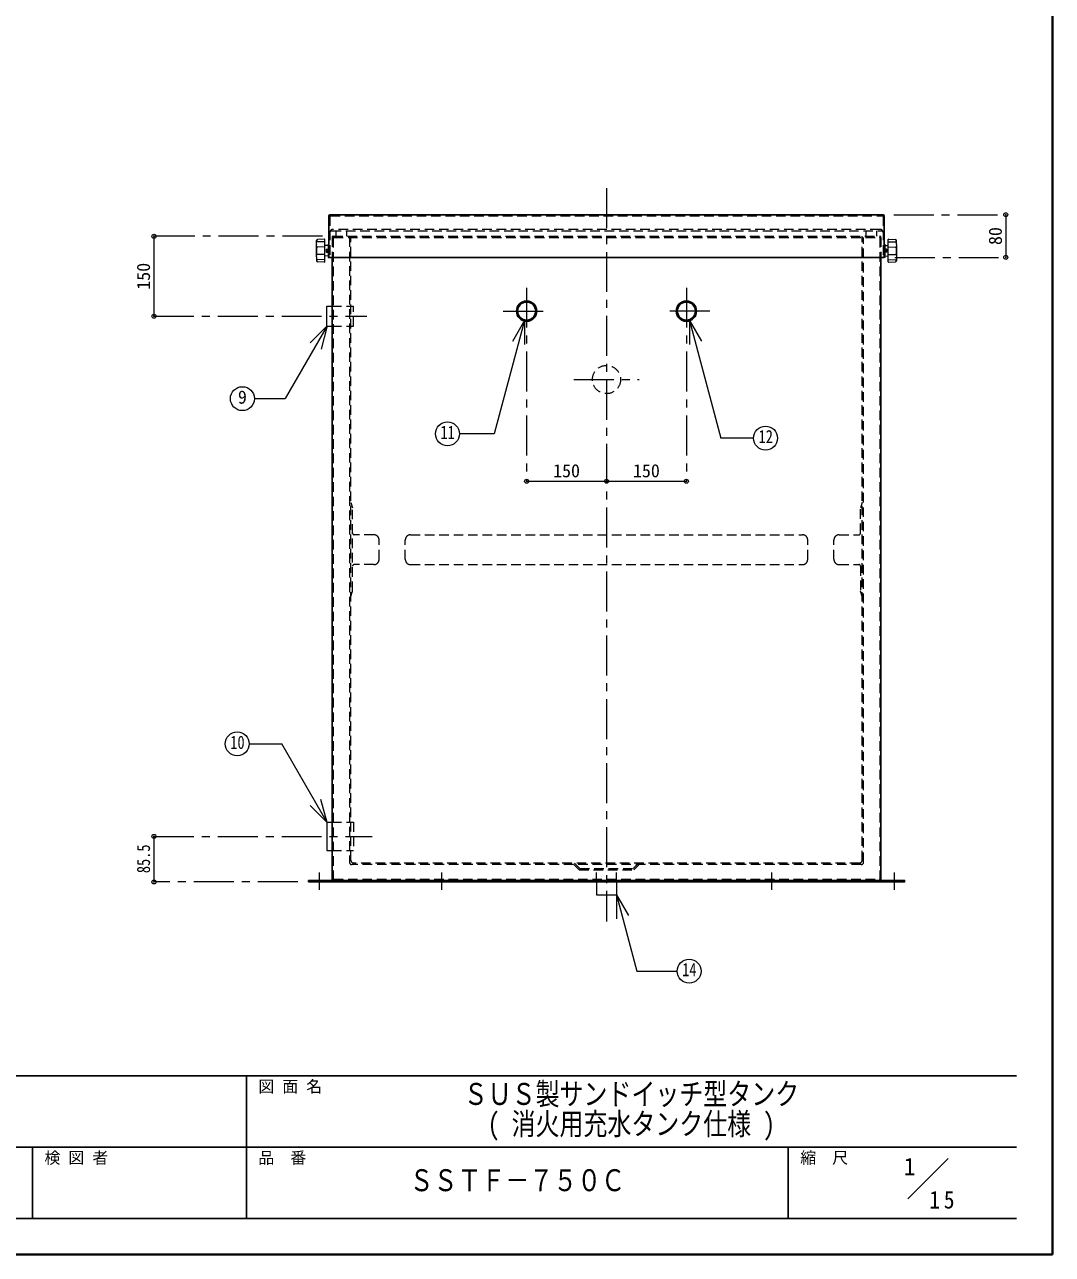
# Model space of a CAD drawing. Units: millimetres at full size, sheet at 1:15. Extents: x -3184 to 2891, y -2037 to 2178.
# Drawn here: x 960 to 2891, y -2037 to 272 of the extents above; entities that cross this region are included whole.
import ezdxf
from ezdxf.enums import TextEntityAlignment as Align

# ---------------------------------------------------------------- set-up
doc = ezdxf.new("R2010")
doc.units = ezdxf.units.MM
doc.header["$LTSCALE"] = 15
doc.header["$PDMODE"] = 32
doc.header["$PDSIZE"] = 7.5
doc.linetypes.add('CHAIN1', pattern=[8, 5, -1, 1, -1])
doc.linetypes.add('DASHED1', pattern=[1.8, 1.2, -0.6])
doc.layers.add('0-0', color=7, linetype='Continuous', lineweight=18)
doc.styles.add('ＭＳ ゴシック', font='')
doc.styles.get('ＭＳ ゴシック').set_extended_font_data('MS Gothic')

msp = doc.modelspace()

# ---------------------------------------------------------------- linework, layer by layer
at = {"layer": '0-0', "color": 1, "lineweight": 40}
for q in [(2890.8, 2177.87), (-3184.2, -2037.13)]:
    msp.add_line((2890.8, -2037.13), q, dxfattribs=at)
at = {"layer": '0-0', "color": 4, "linetype": 'CHAIN1', "lineweight": 9}
for p, q in [((2053.3, -34.63), (2053.3, -1412.13)), ((2592.8, -84.63), (2803.3, -84.63)), ((1519.8, -125.13), (1203.3, -125.13)), ((2594.8, -164.63), (2803.3, -164.63)), ((1903.3, -221.63), (1903.3, -585.13)), ((2203.3, -221.63), (2203.3, -585.13)), ((1203.3, -275.13), (1603.3, -275.13)), ((1859.3, -265.63), (1947.3, -265.63)), ((2247.3, -265.63), (2159.3, -265.63)), ((1991.8, -394.13), (2114.8, -394.13)), ((1203.3, -1252.13), (1613.3, -1252.13)), ((1473.3, -1337.63), (1203.3, -1337.63)), ((1513.3, -1319.63), (1513.3, -1352.63)), ((1743.3, -1319.63), (1743.3, -1352.63)), ((2363.3, -1319.63), (2363.3, -1352.63)), ((2593.3, -1319.63), (2593.3, -1352.63))]:
    msp.add_line(p, q, dxfattribs=at)
at = {"layer": '0-0', "color": 5, "lineweight": 25}
for p, q in [((1531.8, -86.63), (1531.8, -164.63)), ((1533.8, -84.63), (2572.8, -84.63)), ((2574.8, -86.63), (2574.8, -164.63)), ((1531.8, -164.63), (2574.8, -164.63)), ((1537.8, -1332.63), (1537.8, -164.63)), ((2568.8, -1332.63), (2568.8, -164.63)), ((1493.3, -1334.63), (1493.3, -1337.63))]:
    msp.add_line(p, q, dxfattribs=at)
at = {"layer": '0-0', "linetype": 'DASHED1'}
for p, q in [((1533.8, -87.63), (1533.8, -164.63)), ((1534.8, -86.63), (2571.8, -86.63)), ((2572.8, -87.63), (2572.8, -164.63)), ((1536.8, -115.13), (2569.8, -115.13)), ((2566.8, -112.13), (1539.8, -112.13)), ((1545.8, -125.13), (1545.8, -115.13)), ((2560.8, -125.13), (2560.8, -115.13)), ((1537.8, -127.13), (1537.8, -164.63)), ((1539.8, -125.13), (2566.8, -125.13)), ((1539.8, -128.13), (1539.8, -1331.63)), ((1540.8, -127.13), (2565.8, -127.13)), ((1570.3, -127.13), (1570.3, -1300.13)), ((1573.3, -1297.13), (1573.3, -125.13)), ((2533.3, -1297.13), (2533.3, -125.13)), ((2536.3, -1300.13), (2536.3, -127.13)), ((2566.8, -128.13), (2566.8, -1331.63)), ((2568.8, -127.13), (2568.8, -164.63)), ((1685.3, -685.63), (2421.3, -685.63)), ((1675.3, -731.63), (1675.3, -695.63)), ((2431.3, -731.63), (2431.3, -695.63)), ((1685.3, -741.63), (2421.3, -741.63)), ((2531.3, -1305.13), (1575.3, -1305.13)), ((2528.3, -1302.13), (1578.3, -1302.13)), ((1540.8, -1332.63), (2565.8, -1332.63)), ((1557.8, -1333.13), (1557.8, -1334.63)), ((1736.3, -1334.63), (1736.3, -1337.63)), ((1750.3, -1334.63), (1750.3, -1337.63)), ((2356.3, -1334.63), (2356.3, -1337.63)), ((2370.3, -1334.63), (2370.3, -1337.63)), ((2548.8, -1332.63), (2548.8, -1334.63))]:
    msp.add_line(p, q, dxfattribs=at)
at = {"layer": '0-0', "color": 4, "lineweight": 9}
for p, q in [((2803.3, -84.63), (2803.3, -164.63)), ((1203.3, -125.13), (1203.3, -275.13)), ((1903.3, -585.13), (2053.3, -585.13)), ((2053.3, -585.13), (2203.3, -585.13)), ((1203.3, -1252.13), (1203.3, -1337.63))]:
    msp.add_line(p, q, dxfattribs=at)
at = {"layer": '0-0', "color": 4, "linetype": 'DASHED1', "lineweight": 9}
for p, q in [((1565.8, -125.13), (1565.8, -115.13)), ((2540.8, -125.13), (2540.8, -115.13)), ((1537.8, -256.13), (1578.3, -256.13)), ((1578.3, -294.13), (1578.3, -256.13)), ((1537.8, -294.13), (1578.3, -294.13)), ((1573.3, -625.13), (1576.3, -635.13)), ((1576.3, -791.63), (1576.3, -635.63)), ((2533.3, -625.13), (2530.3, -635.13)), ((2530.3, -682.63), (2530.3, -635.63)), ((1616.3, -685.63), (1579.3, -685.63)), ((2490.3, -685.63), (2527.3, -685.63)), ((1626.3, -731.63), (1626.3, -695.63)), ((2480.3, -731.63), (2480.3, -695.63)), ((1616.3, -741.63), (1579.3, -741.63)), ((2490.3, -741.63), (2527.3, -741.63)), ((2530.3, -744.63), (2530.3, -791.63)), ((1573.3, -801.63), (1576.3, -791.63)), ((2533.3, -801.63), (2530.3, -791.63)), ((1537.8, -1225.63), (1578.3, -1225.63)), ((1578.3, -1225.63), (1578.3, -1278.63)), ((1537.8, -1278.63), (1578.3, -1278.63)), ((1993.3, -1302.13), (2003.3, -1312.13)), ((2003.3, -1312.13), (2103.3, -1312.13)), ((2034.3, -1337.63), (2034.3, -1312.13)), ((2072.3, -1337.63), (2072.3, -1312.13)), ((2113.3, -1302.13), (2103.3, -1312.13)), ((2114.54, -1305.13), (2104.54, -1315.13)), ((1506.3, -1334.63), (1506.3, -1337.63)), ((1520.3, -1334.63), (1520.3, -1337.63)), ((2586.3, -1334.63), (2586.3, -1337.63)), ((2600.3, -1334.63), (2600.3, -1337.63))]:
    msp.add_line(p, q, dxfattribs=at)
at = {"layer": '0-0'}
for p, q in [((1508.31, -140.37), (1508.7, -132.98)), ((1524.3, -135.2), (1509.75, -135.68)), ((1523.78, -130.67), (1510.63, -131.09)), ((1524.3, -173.09), (1524.3, -131.17)), ((2582.3, -173.09), (2582.3, -131.17)), ((2582.3, -135.2), (2596.85, -135.68)), ((2582.81, -130.67), (2595.96, -131.09)), ((2598.28, -140.37), (2597.89, -132.98)), ((1508.3, -163.37), (1508.3, -140.89)), ((1524.3, -145.28), (1509.75, -144.79)), ((1524.3, -158.98), (1509.75, -159.47)), ((1529.84, -142.59), (1524.3, -142.13)), ((1529.84, -161.67), (1524.3, -162.13)), ((1527.05, -149.78), (1527.05, -154.48)), ((1527.67, -149.13), (1530.3, -149.13)), ((1527.67, -152.13), (1530.3, -152.13)), ((1527.67, -155.13), (1530.3, -155.13)), ((1530.3, -139.63), (1531.8, -139.63)), ((1530.3, -139.63), (1530.3, -164.63)), ((2576.3, -139.63), (2574.8, -139.63)), ((2578.92, -149.13), (2576.3, -149.13)), ((2578.92, -152.13), (2576.3, -152.13)), ((2578.92, -155.13), (2576.3, -155.13)), ((2576.76, -142.59), (2582.3, -142.13)), ((2576.76, -161.67), (2582.3, -162.13)), ((2579.55, -149.78), (2579.55, -154.48)), ((2582.3, -145.28), (2596.85, -144.79)), ((2582.3, -158.98), (2596.85, -159.47)), ((2598.3, -163.37), (2598.3, -140.89)), ((1508.31, -163.89), (1508.7, -171.28)), ((1524.3, -169.06), (1509.75, -168.58)), ((1523.78, -173.59), (1510.63, -173.17)), ((1530.3, -164.63), (1531.8, -164.63)), ((2582.3, -169.06), (2596.85, -168.58)), ((2582.81, -173.59), (2595.96, -173.17)), ((2598.28, -163.89), (2597.89, -171.28)), ((1528.3, -294.13), (1528.3, -256.13)), ((1528.3, -256.13), (1537.8, -256.13)), ((1528.83, -293.47), (1450, -430.02)), ((1528.83, -293.47), (1497.01, -325.29)), ((1528.83, -293.47), (1517.19, -336.94)), ((1528.3, -294.13), (1537.8, -294.13)), ((1899.24, -283.42), (1842.26, -496.08)), ((1899.24, -283.42), (1876.74, -322.39)), ((1899.24, -283.42), (1899.24, -328.42)), ((2208.92, -283.14), (2208.92, -328.14)), ((2208.92, -283.14), (2231.42, -322.11)), ((2208.92, -283.14), (2268.13, -504.11)), ((1391.92, -430.02), (1450, -430.02)), ((1842.26, -496.08), (1777.02, -496.08)), ((2329.58, -504.11), (2268.13, -504.11)), ((1382.27, -1078.32), (1443.24, -1078.32)), ((1528.5, -1226.01), (1443.24, -1078.32)), ((1528.5, -1226.01), (1496.68, -1194.19)), ((1528.5, -1226.01), (1516.86, -1182.54)), ((1528.3, -1225.63), (1537.8, -1225.63)), ((2034.3, -1337.63), (2034.3, -1362.13)), ((2072.3, -1337.63), (2072.3, -1362.13)), ((2034.3, -1362.13), (2072.3, -1362.13)), ((2072.17, -1361.98), (2094.67, -1400.95)), ((2072.17, -1361.98), (2072.17, -1406.98)), ((2618.97, -1932.89), (2694.73, -1857.13))]:
    msp.add_line(p, q, dxfattribs=at)
at = {"layer": '0-0', "color": 6, "lineweight": 25}
for p, q in [((-3116.7, -1701.77), (2823.3, -1701.77)), ((1376.87, -1969.63), (1376.87, -1701.77)), ((2823.3, -1835.7), (-230.27, -1835.7)), ((975.08, -1969.63), (975.08, -1835.7)), ((2394.73, -1969.63), (2394.73, -1835.7)), ((2823.3, -1969.63), (-3116.7, -1969.63))]:
    msp.add_line(p, q, dxfattribs=at)
at = {"layer": '0-0'}
for points in [[(2576.3, -139.63), (2576.3, -164.63), (2574.8, -164.63)], [(1528.3, -1225.63), (1528.3, -1278.63), (1537.8, -1278.63)], [(2072.17, -1361.98), (2110.54, -1505.17), (2185.99, -1505.17)]]:
    msp.add_lwpolyline(points, dxfattribs=at)
at = {"layer": '0-0', "color": 4, "linetype": 'DASHED1', "lineweight": 9}
msp.add_lwpolyline([(1992.06, -1305.13), (2002.06, -1315.13), (2104.54, -1315.13)], dxfattribs=at)
at = {"layer": '0-0', "color": 5, "lineweight": 25}
msp.add_lwpolyline([(1493.3, -1334.63), (2613.3, -1334.63), (2613.3, -1337.63), (1493.3, -1337.63)], dxfattribs=at)
for centre, radius in [((1903.3, -265.63), 19), ((1903.3, -265.63), 17), ((2203.3, -265.63), 19), ((2203.3, -265.63), 17)]:
    msp.add_circle(centre, radius, dxfattribs=at)
at = {"layer": '0-0', "color": 4, "linetype": 'DASHED1', "lineweight": 9}
msp.add_circle((2053.3, -394.13), 26.5, dxfattribs=at)
at = {"layer": '0-0'}
for centre in [(1369.42, -430.02), (1754.52, -496.08), (2352.08, -504.11), (1359.77, -1078.32), (2208.49, -1505.17)]:
    msp.add_circle(centre, 22.5, dxfattribs=at)
at = {"layer": '0-0', "color": 5, "lineweight": 25}
for centre, start, end in [((1533.8, -86.63), 90, 180), ((2572.8, -86.63), 0, 90), ((1539.8, -1332.63), 180, 270), ((2566.8, -1332.63), 270, 0)]:
    msp.add_arc(centre, 2, start, end, dxfattribs=at)
at = {"layer": '0-0', "linetype": 'DASHED1'}
for centre, radius, start, end in [((1534.8, -87.63), 1, 90, 180), ((2571.8, -87.63), 1, 0, 90), ((1539.8, -118.13), 6, 90, 180), ((1536.8, -118.13), 3, 90, 180), ((2566.8, -118.13), 6, 0, 90), ((2569.8, -118.13), 3, 0, 90), ((1539.8, -127.13), 2, 90, 180), ((1540.8, -128.13), 1, 90, 180), ((2565.8, -128.13), 1, 0, 90), ((2566.8, -127.13), 2, 0, 90), ((1685.3, -695.63), 10, 90, 180), ((2421.3, -695.63), 10, 0, 90), ((1685.3, -731.63), 10, 180, 270), ((2421.3, -731.63), 10, 270, 0), ((1575.3, -1300.13), 5, 180, 270), ((1578.3, -1297.13), 5, 180, 270), ((2528.3, -1297.13), 5, 270, 0), ((2531.3, -1300.13), 5, 270, 0), ((1540.8, -1331.63), 1, 180, 270), ((2565.8, -1331.63), 1, 270, 0)]:
    msp.add_arc(centre, radius, start, end, dxfattribs=at)
at = {"layer": '0-0'}
for centre, radius, start, end in [((1510.7, -133.09), 2, 91.84585, 176.98087), ((1511.37, -132.63), 2.07, 141.26695, 176.97243), ((1519.26, -132.71), 9.96, 178.90936, 197.37998), ((1523.8, -131.17), 0.5, 0, 91.84585), ((2582.8, -131.17), 0.5, 88.15415, 180), ((2595.9, -133.09), 2, 3.01913, 88.15415), ((2587.34, -132.71), 9.96, 342.62002, 1.09064), ((2595.23, -132.63), 2.07, 3.02757, 38.73305), ((1518.3, -140.89), 10, 176.98087, 180), ((1563.13, -152.13), 54.34, 172.70127, 187.29873), ((1509.73, -145.29), 0.5, 88.09085, 172.70127), ((1509.73, -158.97), 0.5, 187.29873, 271.90915), ((1529.15, -150.63), 2.11, 134.62454, 225.37546), ((1528.61, -150.66), 1.79, 121.62812, 150.75937), ((1529.15, -153.63), 2.11, 134.62454, 225.37546), ((1528.61, -153.6), 1.79, 209.24063, 238.37188), ((1529.8, -143.09), 0.5, 0, 85.23636), ((1529.8, -161.17), 0.5, 274.76364, 0), ((2576.8, -143.09), 0.5, 94.76364, 180), ((2576.8, -161.17), 0.5, 180, 265.23636), ((2577.98, -150.66), 1.79, 29.24063, 58.37188), ((2577.44, -150.63), 2.11, 314.62454, 45.37546), ((2577.44, -153.63), 2.11, 314.62454, 45.37546), ((2577.98, -153.6), 1.79, 301.62812, 330.75937), ((2596.86, -145.29), 0.5, 7.29873, 91.90915), ((2596.86, -158.97), 0.5, 268.09085, 352.70127), ((2543.46, -152.13), 54.34, 352.70127, 7.29873), ((2588.3, -140.89), 10, 0, 3.01913), ((1518.3, -163.37), 10, 180, 183.01913), ((1510.7, -171.17), 2, 183.01913, 268.15415), ((1519.26, -171.55), 9.96, 162.62002, 181.09064), ((1511.37, -171.63), 2.07, 183.02757, 218.73305), ((1523.8, -173.09), 0.5, 268.15415, 0), ((2582.8, -173.09), 0.5, 180, 271.84585), ((2595.9, -171.17), 2, 271.84585, 356.98087), ((2587.34, -171.55), 9.96, 358.90936, 17.37998), ((2595.23, -171.63), 2.07, 321.26695, 356.97243), ((2588.3, -163.37), 10, 356.98087, 0)]:
    msp.add_arc(centre, radius, start, end, dxfattribs=at)
at = {"layer": '0-0', "color": 4, "linetype": 'DASHED1', "lineweight": 9}
for centre, radius, start, end in [((1579.3, -682.63), 3, 180, 270), ((1616.3, -695.63), 10, 0, 90), ((2490.3, -695.63), 10, 90, 180), ((2527.3, -682.63), 3, 270, 0), ((1616.3, -731.63), 10, 270, 0), ((2490.3, -731.63), 10, 180, 270), ((1579.3, -744.63), 3, 90, 180), ((2527.3, -744.63), 3, 0, 90)]:
    msp.add_arc(centre, radius, start, end, dxfattribs=at)
at = {"layer": '0-0', "color": 1}
for p in [(2803.3, -84.63), (1203.3, -125.13), (2803.3, -164.63), (1203.3, -275.13), (1903.3, -585.13), (2053.3, -585.13), (2203.3, -585.13), (1203.3, -1252.13), (1203.3, -1337.63)]:
    msp.add_point(p, dxfattribs=at)

# ---------------------------------------------------------------- texts
at = {"layer": '0-0', "style": 'ＭＳ ゴシック'}
for s, p in [('80', (2803.3, -141.51)), ('150', (1203.3, -225.44))]:
    msp.add_text(s, height=24.74, rotation=90, dxfattribs=at).set_placement(p, align=Align.BOTTOM_LEFT)
for s, height, p in [('9', 24.74, (1360.98, -446.89)), ('150', 24.74, (1952.99, -585.13)), ('150', 24.74, (2102.99, -585.13)), ('図 面 名', 21.99, (1399.37, -1739.27)), ('検 図 者', 21.99, (997.58, -1873.2)), ('品\u3000番', 21.99, (1399.37, -1873.2)), ('縮\u3000尺', 21.99, (2417.23, -1873.2)), ('1', 32.99, (2611.35, -1898.42))]:
    msp.add_text(s, height=height, dxfattribs=at).set_placement(p, align=Align.BOTTOM_LEFT)
at = {"layer": '0-0', "style": 'ＭＳ ゴシック', "width": 0.8}
for s, height, p in [('11', 24.74, (1741.4, -512.96)), ('12', 24.74, (2338.96, -520.99)), ('10', 24.74, (1346.64, -1095.19)), ('14', 24.74, (2195.37, -1522.05)), ('ＳＵＳ製サンドイッチ型タンク', 41.24, (1785.08, -1768.74)), ('( 消火用充水タンク仕様 )', 41.24, (1830.08, -1824.99)), ('ＳＳＴＦ－７５０Ｃ', 41.24, (1683.3, -1930.79))]:
    msp.add_text(s, height=height, dxfattribs=at).set_placement(p, align=Align.BOTTOM_LEFT)
msp.add_text('85.5', height=24.74, rotation=90, dxfattribs=at).set_placement((1203.3, -1321.13), align=Align.BOTTOM_LEFT)
at = {"layer": '0-0', "insert": (2659.3, -1951.48), "char_height": 32.99, "attachment_point": 7, "style": 'ＭＳ ゴシック'}
msp.add_mtext('\\T1.36;\\W0.9;15', dxfattribs=at)

doc.saveas('drawing.dxf')
